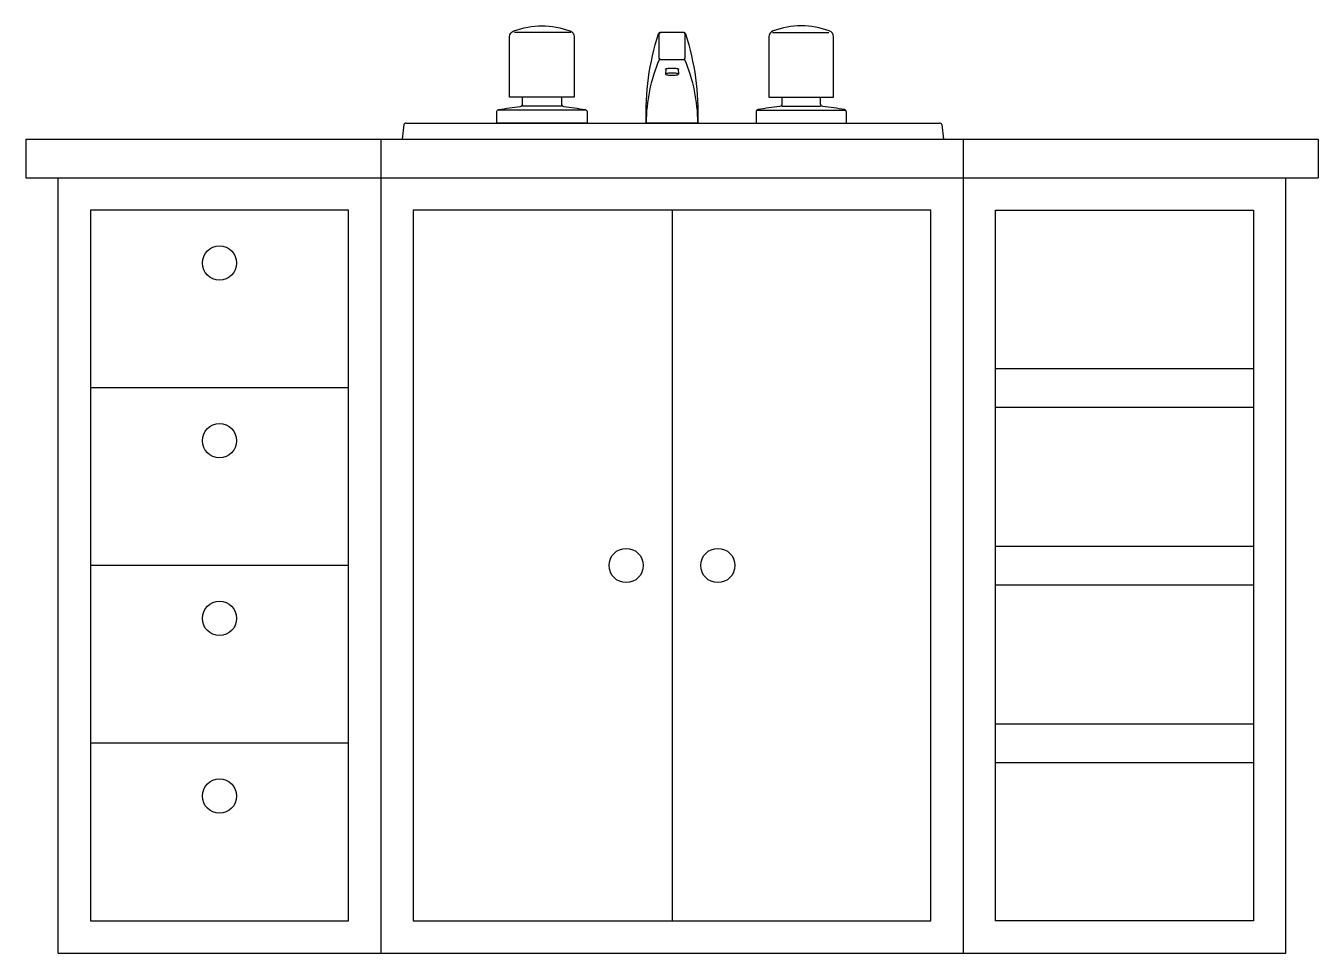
# Model space of a CAD drawing. Header units: millimetres. Extents: x -2893.172 to -2892.172, y 2960.175 to 2960.892.
import ezdxf

# ---------------------------------------------------------------- set-up
doc = ezdxf.new("R2010")
doc.units = ezdxf.units.MM
doc.header["$LTSCALE"] = 10
doc.layers.add('banheiro_louças', color=2, linetype='Continuous')

msp = doc.modelspace()

# ---------------------------------------------------------------- linework, layer by layer
at = {"layer": 'banheiro_louças'}
for p, q in [((-2892.75008, 2960.88707), (-2892.79371, 2960.88707)), ((-2892.5941, 2960.88707), (-2892.55047, 2960.88707)), ((-2892.67663, 2960.85899), (-2892.67678, 2960.8549)), ((-2892.66693, 2960.85899), (-2892.66678, 2960.8549)), ((-2892.7574, 2960.83001), (-2892.7874, 2960.83001)), ((-2892.58678, 2960.83001), (-2892.55678, 2960.83001)), ((-2892.73825, 2960.82707), (-2892.80655, 2960.82707)), ((-2892.60593, 2960.82707), (-2892.53763, 2960.82707)), ((-2892.87925, 2960.81586), (-2892.88063, 2960.80461)), ((-2892.87756, 2960.81707), (-2892.46479, 2960.81707)), ((-2892.4631, 2960.81586), (-2892.46173, 2960.80461)), ((-2893.17178, 2960.80461), (-2892.17178, 2960.80461)), ((-2893.17178, 2960.80461), (-2893.17178, 2960.77461)), ((-2892.17178, 2960.80461), (-2892.17178, 2960.77461)), ((-2893.17178, 2960.77461), (-2892.17178, 2960.77461)), ((-2893.14678, 2960.17461), (-2893.14678, 2960.77461)), ((-2892.19678, 2960.17461), (-2892.19678, 2960.77461)), ((-2893.14678, 2960.17461), (-2892.19678, 2960.17461))]:
    msp.add_line(p, q, dxfattribs=at)
at = {"layer": 'banheiro_louças', "color": 1}
for p, q in [((-2892.89706, 2960.80461), (-2892.89706, 2960.17461)), ((-2892.4465, 2960.80461), (-2892.4465, 2960.17461)), ((-2892.92206, 2960.74961), (-2893.12178, 2960.74961)), ((-2893.12178, 2960.74961), (-2893.12178, 2960.19961)), ((-2892.92206, 2960.19961), (-2892.92206, 2960.74961)), ((-2892.4715, 2960.74961), (-2892.87206, 2960.74961)), ((-2892.87206, 2960.74961), (-2892.87206, 2960.19961)), ((-2892.67178, 2960.74961), (-2892.67178, 2960.19961)), ((-2892.4715, 2960.19961), (-2892.4715, 2960.74961)), ((-2892.4215, 2960.74961), (-2892.22178, 2960.74961)), ((-2892.4215, 2960.19961), (-2892.4215, 2960.74961)), ((-2892.22178, 2960.74961), (-2892.22178, 2960.19961)), ((-2892.4215, 2960.62711), (-2892.22178, 2960.62711)), ((-2892.92206, 2960.61211), (-2893.12178, 2960.61211)), ((-2892.4215, 2960.59711), (-2892.22178, 2960.59711)), ((-2892.4215, 2960.48961), (-2892.22178, 2960.48961)), ((-2892.92206, 2960.47461), (-2893.12178, 2960.47461)), ((-2892.4215, 2960.45961), (-2892.22178, 2960.45961)), ((-2892.4215, 2960.35211), (-2892.22178, 2960.35211)), ((-2892.92206, 2960.33711), (-2893.12178, 2960.33711)), ((-2892.4215, 2960.32211), (-2892.22178, 2960.32211)), ((-2893.12178, 2960.19961), (-2892.92206, 2960.19961)), ((-2892.87206, 2960.19961), (-2892.4715, 2960.19961)), ((-2892.22178, 2960.19961), (-2892.4215, 2960.19961))]:
    msp.add_line(p, q, dxfattribs=at)
at = {"layer": 'banheiro_louças'}
for points in [[(-2892.75067, 2960.88838, -0.31412), (-2892.7474, 2960.88369), (-2892.7474, 2960.83707), (-2892.7974, 2960.83707), (-2892.7974, 2960.88369, -0.31412), (-2892.79413, 2960.88838, -0.178539)], [(-2892.59351, 2960.88838, 0.31412), (-2892.59678, 2960.88369), (-2892.59678, 2960.83707), (-2892.54678, 2960.83707), (-2892.54678, 2960.88369, 0.31412), (-2892.55005, 2960.88838, 0.178539)], [(-2892.66378, 2960.86592), (-2892.67978, 2960.86592, -0.414214), (-2892.68178, 2960.86792), (-2892.68178, 2960.88543, -0.414214), (-2892.67978, 2960.88743), (-2892.66378, 2960.88743, -0.414187), (-2892.66178, 2960.88543), (-2892.66178, 2960.86792, -0.414195)], [(-2892.67178, 2960.85402, 0.017953), (-2892.66972, 2960.85409, 0.025038), (-2892.66824, 2960.85427, 0.056318), (-2892.66693, 2960.85466, 0.302182), (-2892.66678, 2960.85489, 0.302182), (-2892.66693, 2960.85512, 0.056318), (-2892.66824, 2960.8555, 0.025038), (-2892.66972, 2960.85568, 0.017953), (-2892.67178, 2960.85575, 0.017953), (-2892.67385, 2960.85568, 0.025038), (-2892.67532, 2960.8555, 0.056318), (-2892.67663, 2960.85512, 0.302182), (-2892.67678, 2960.85489, 0.302182), (-2892.67663, 2960.85466, 0.056318), (-2892.67532, 2960.85427, 0.025038), (-2892.67385, 2960.85409, 0.017953)]]:
    msp.add_lwpolyline(points, format="xyb", close=True, dxfattribs=at)
for points in [[(-2892.66378, 2960.88743), (-2892.66324, 2960.88743, -0.326244), (-2892.66133, 2960.88604, -0.086097), (-2892.65178, 2960.81707), (-2892.69178, 2960.81707, -0.086097), (-2892.68223, 2960.88604, -0.326244), (-2892.68033, 2960.88743), (-2892.67978, 2960.88743)], [(-2892.67678, 2960.85876, -0.302182), (-2892.67663, 2960.85899, -0.056318), (-2892.67532, 2960.85937, -0.025038), (-2892.67385, 2960.85955, -0.017953), (-2892.67178, 2960.85962, -0.017953), (-2892.66972, 2960.85955, -0.025038), (-2892.66824, 2960.85937, -0.056318), (-2892.66693, 2960.85899, -0.302182), (-2892.66678, 2960.85876)], [(-2892.7574, 2960.83707), (-2892.7574, 2960.83183, 0.385936), (-2892.75559, 2960.82984, -0.024285), (-2892.73901, 2960.8274, -0.358293), (-2892.7374, 2960.82544), (-2892.7374, 2960.81707), (-2892.8074, 2960.81707), (-2892.8074, 2960.82544, -0.358293), (-2892.80578, 2960.8274, -0.024285), (-2892.7892, 2960.82984, 0.385936), (-2892.7874, 2960.83183), (-2892.7874, 2960.83707)], [(-2892.58678, 2960.83707), (-2892.58678, 2960.83183, -0.385936), (-2892.58859, 2960.82984, 0.024285), (-2892.60517, 2960.8274, 0.358293), (-2892.60678, 2960.82544), (-2892.60678, 2960.81707), (-2892.53678, 2960.81707), (-2892.53678, 2960.82544, 0.358293), (-2892.53839, 2960.8274, 0.024285), (-2892.55498, 2960.82984, -0.385936), (-2892.55678, 2960.83183), (-2892.55678, 2960.83707)]]:
    msp.add_lwpolyline(points, format="xyb", dxfattribs=at)
at = {"layer": 'banheiro_louças', "color": 1}
for centre in [(-2893.02192, 2960.70866), (-2893.02192, 2960.57116), (-2892.70725, 2960.47461), (-2892.63631, 2960.47461), (-2893.02192, 2960.43366), (-2893.02192, 2960.29616)]:
    msp.add_circle(centre, 0.01325, dxfattribs=at)
at = {"layer": 'banheiro_louças'}
for centre, radius, start, end in [((-2892.56552, 2960.81668), 0.12626, 157.04206, 179.82013), ((-2892.77804, 2960.81668), 0.12626, 0.17987, 22.95794), ((-2892.87756, 2960.81529), 0.00178, 90, 161.56505), ((-2892.46479, 2960.81529), 0.00178, 18.43495, 90)]:
    msp.add_arc(centre, radius, start, end, dxfattribs=at)

doc.saveas('drawing.dxf')
